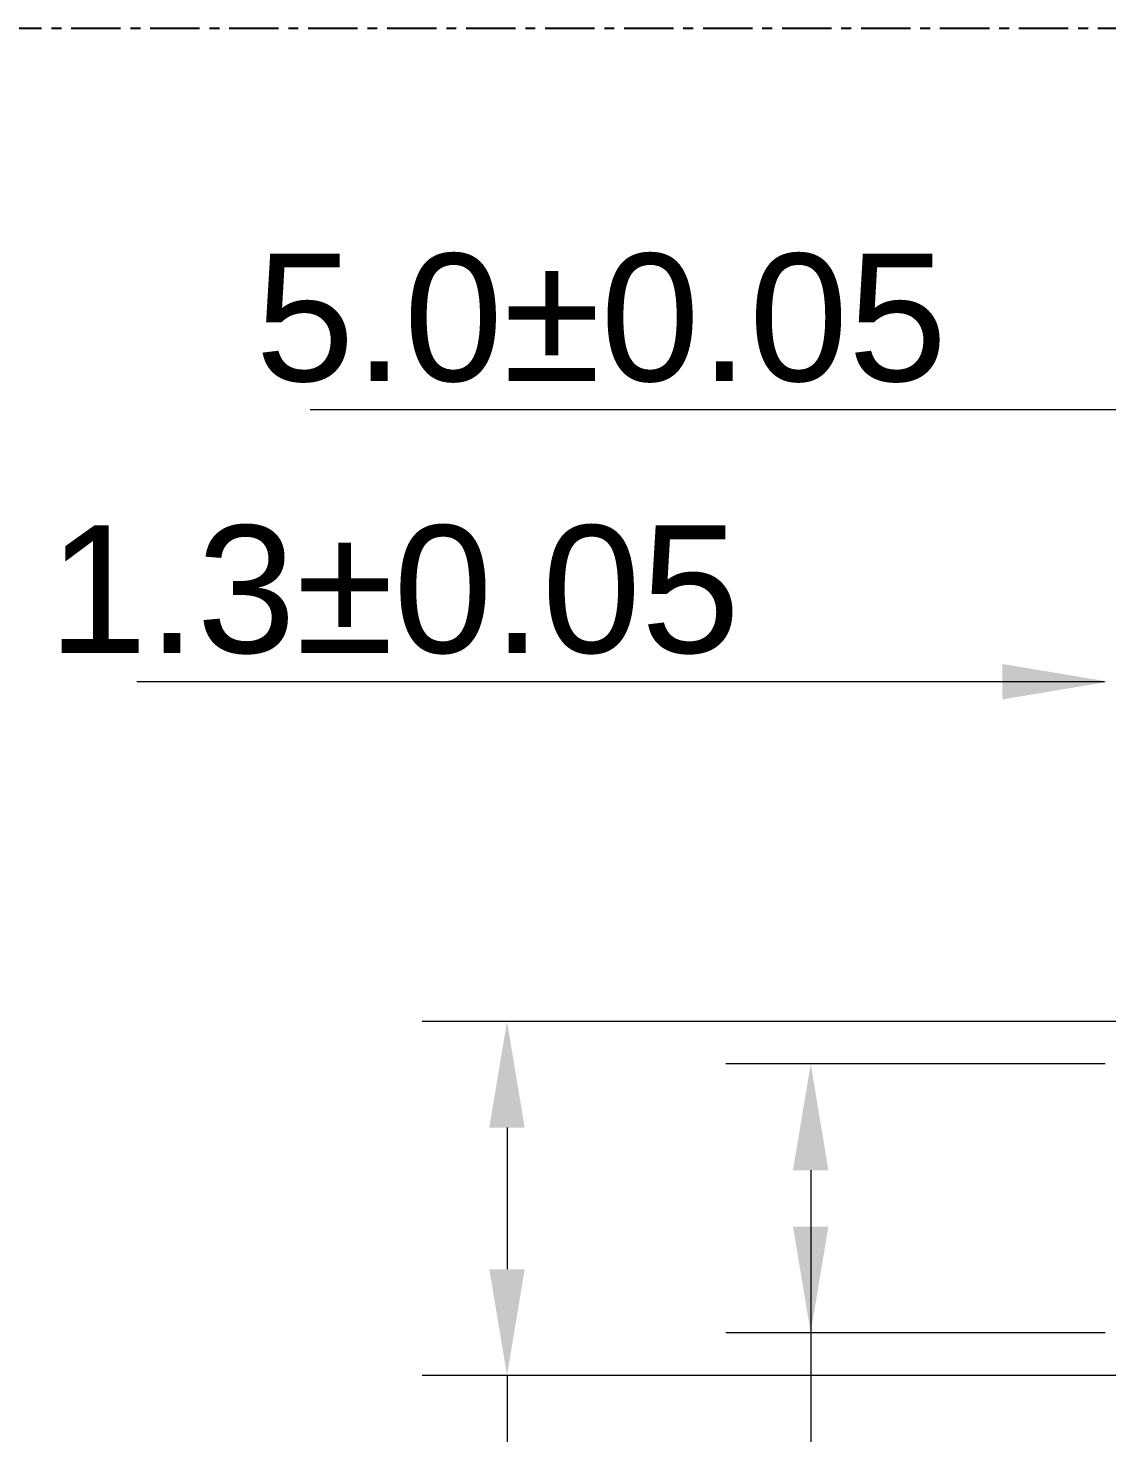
# Model space of a CAD drawing. Header units: millimetres. Extents: x 10619 to 11332, y 86 to 1699.
# Drawn here: x 10986.14 to 11020.84, y 122.26 to 167.43 of the extents above; entities that cross this region are included whole.
import ezdxf

# ---------------------------------------------------------------- set-up
doc = ezdxf.new("R2010")
doc.units = ezdxf.units.MM
doc.linetypes.add('CENTER', pattern=[50.8, 31.75, -6.35, 6.35, -6.35])
doc.styles.add('标注', font='arial.ttf')

msp = doc.modelspace()

# ---------------------------------------------------------------- linework, layer by layer
at = {"linetype": 'CENTER', "ltscale": 0.05}
msp.add_line((10911.3267, 167.4348), (11056.6361, 167.4348), dxfattribs=at)
at = {"color": 1, "lineweight": 0}
for p, q in [((11024.6355, 155.1561), (10995.2153, 155.1561)), ((11020.7543, 146.4164), (10989.6392, 146.4164)), ((11023.9524, 135.4933), (10998.8084, 135.4933)), ((11020.782, 134.1243), (11008.5763, 134.1243)), ((11001.5411, 132.0775), (11001.5411, 127.5248)), ((11011.309, 130.7084), (11011.309, 128.8938)), ((11011.309, 129.9442), (11011.309, 97.5764)), ((11020.782, 125.4779), (11008.5763, 125.4779)), ((11023.9524, 124.1089), (10998.8084, 124.1089)), ((11001.5411, 124.1089), (11001.5411, 93.8037))]:
    msp.add_line(p, q, dxfattribs=at)
for points in [[(11017.4729, 146.9857), (11017.4729, 145.8471), (11020.8888, 146.4164)], [(11000.9718, 132.0775), (11002.1104, 132.0775), (11001.5411, 135.4933)], [(11010.7397, 130.7084), (11011.8783, 130.7084), (11011.309, 134.1243)], [(11010.7397, 128.8938), (11011.8783, 128.8938), (11011.309, 125.4779)], [(11000.9718, 127.5248), (11002.1104, 127.5248), (11001.5411, 124.1089)]]:
    msp.add_solid(points, dxfattribs=at)

# ---------------------------------------------------------------- texts
at = {"color": 1, "lineweight": 0, "char_height": 4.099029, "attachment_point": 5, "style": '标注'}
for s, insert in [('5.0{\\fArial|b0|i0|c134|p34;%%P}0.05', (11004.5721, 158.1029)), ('1.3{\\fArial|b0|i0|c134|p34;%%P}0.05', (10997.9095, 149.3646))]:
    msp.add_mtext(s, dxfattribs=dict(at, insert=insert))

doc.saveas('drawing.dxf')
